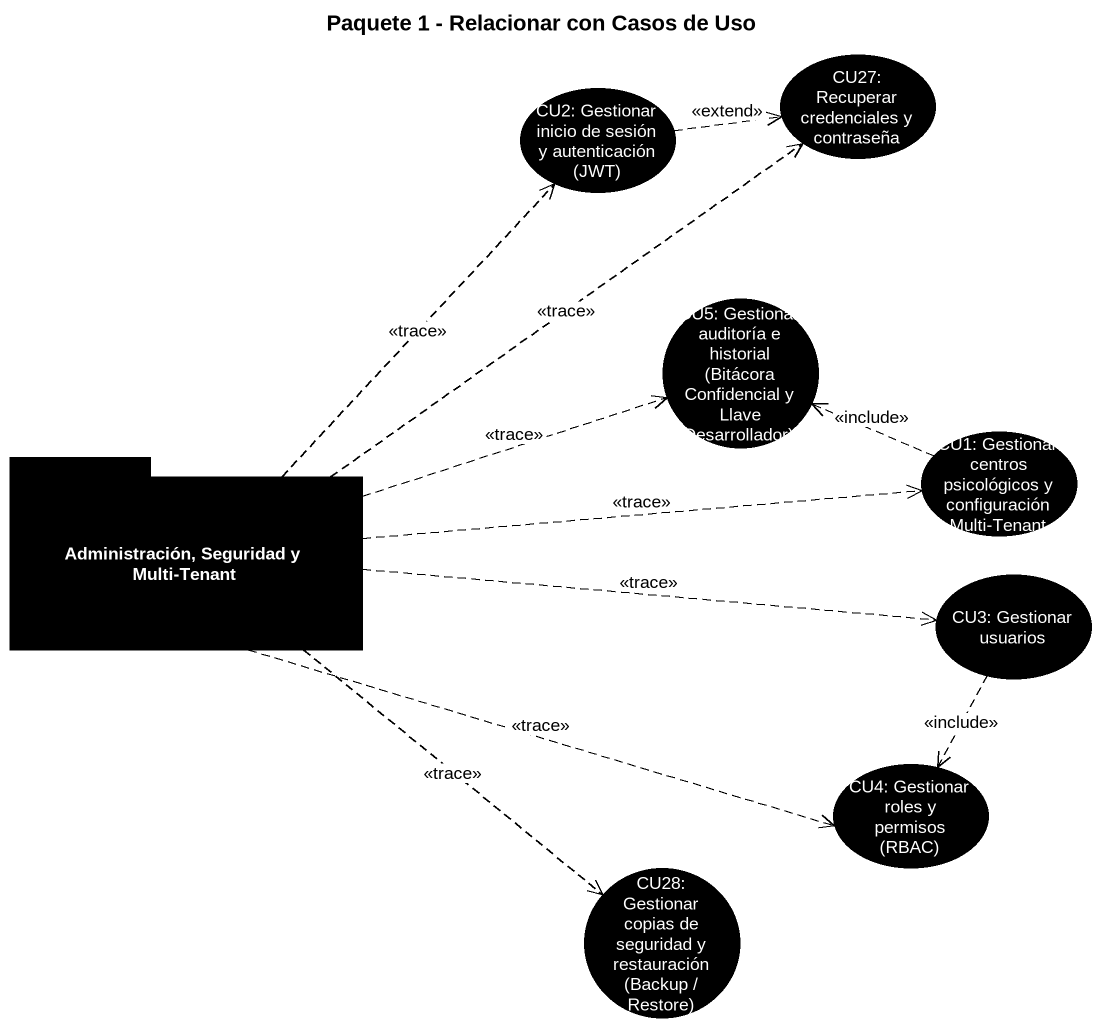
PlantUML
@startuml
title Paquete 1 - Relacionar con Casos de Uso
usecase "CU2: Gestionar inicio de sesión y autenticación (JWT)" as CU2_Gestionar_inicio_de #000000
usecase "CU27: Recuperar credenciales y contraseña" as CU27_Recuperar_credenciales #000000
usecase "CU5: Gestionar auditoría e historial (Bitácora Confidencial y Llave Desarrollador)" as CU5_Gestionar_auditoría_e #000000
usecase "CU1: Gestionar centros psicológicos y configuración Multi-Tenant" as CU1_Gestionar_centros #000000
package "Administración, Seguridad y Multi-Tenant" as Administración_Seguridad_y #000000 {
}
usecase "CU3: Gestionar usuarios" as CU3_Gestionar_usuarios #000000
usecase "CU4: Gestionar roles y permisos (RBAC)" as CU4_Gestionar_roles_y #000000
usecase "CU28: Gestionar copias de seguridad y restauración (Backup / Restore)" as CU28_Gestionar_copias_de #000000
CU2_Gestionar_inicio_de .right.> CU27_Recuperar_credenciales : <<extend>>
CU1_Gestionar_centros .left.> CU5_Gestionar_auditoría_e : <<include>>
Administración_Seguridad_y .up.> CU2_Gestionar_inicio_de : <<trace>>
Administración_Seguridad_y .up.> CU27_Recuperar_credenciales : <<trace>>
Administración_Seguridad_y .right.> CU5_Gestionar_auditoría_e : <<trace>>
Administración_Seguridad_y .right.> CU1_Gestionar_centros : <<trace>>
Administración_Seguridad_y .right.> CU3_Gestionar_usuarios : <<trace>>
Administración_Seguridad_y .right.> CU4_Gestionar_roles_y : <<trace>>
Administración_Seguridad_y ..> CU28_Gestionar_copias_de : <<trace>>
CU3_Gestionar_usuarios ..> CU4_Gestionar_roles_y : <<include>>
@enduml
